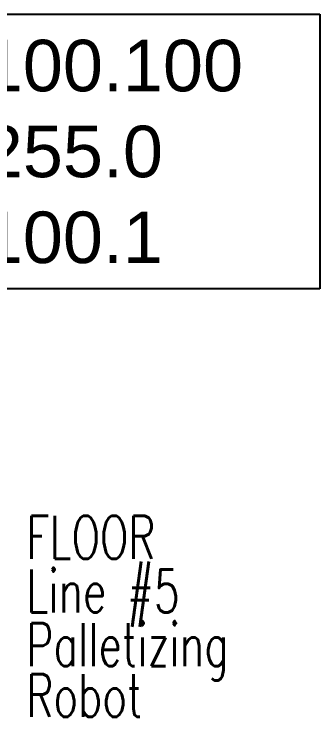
# Model space of a CAD drawing. Header units: inches. Extents: x 0 to 34, y 0 to 22.
# Drawn here: x 26.291 to 27.181, y 5.531 to 7.578 of the extents above; entities that cross this region are included whole.
import ezdxf
from ezdxf.enums import TextEntityAlignment as Align

# ---------------------------------------------------------------- set-up
doc = ezdxf.new("R2010")
doc.units = ezdxf.units.IN
doc.header["$MEASUREMENT"] = 0
for name, color, linetype in [('PDESC', 142, 'Continuous'), ('PLOC', 8, 'Continuous'), ('PSYMS', 7, 'Continuous')]:
    doc.layers.add(name, color=color, linetype=linetype)
doc.styles.get("Standard").update_dxf_attribs({"font": 'arial.ttf'})
doc.styles.add('WD', font='romans.shx')

# ---------------------------------------------------------------- blocks, each defined once
blk = doc.blocks.new('HDV1_RIB30')
at = {"style": 'WD', "width": 0.7}
for tag, p in [('INST', (1.8125, 1.7946)), ('LOC', (1.8125, 1.625)), ('DESC1', (1.8125, 1.4688)), ('DESC2', (1.8125, 1.3125)), ('DESC3', (1.8125, 1.1646)), ('XREF', (1.8125, 0.5938))]:
    blk.add_attdef(tag, text='', height=0.125, dxfattribs=at).set_placement(p, align=Align.TOP_LEFT)
at = {"style": 'WD', "width": 0.8}
blk.add_attdef('TERM01', text='', height=0.125, dxfattribs=at).set_placement((0.75, 1), align=Align.MIDDLE_LEFT)
at = {"style": 'WD', "flags": 1}
blk.add_attdef('X0TERM01', (0.6875, 1), '', height=0.005, dxfattribs=at)
at = {"style": 'WD'}
blk.add_attdef('TAG1', text='', height=0.125, dxfattribs=at).set_placement((1.8125, 1), align=Align.TOP_LEFT)
at = {"style": 'WD', "flags": 9}
for tag, p in [('FAMILY', (2.0172, 0.9648)), ('MFG', (2.0403, 0.9012)), ('CAT', (2.0422, 0.9207)), ('ASSYCODE', (2.0425, 0.8839))]:
    blk.add_attdef(tag, text='', height=0.01, dxfattribs=at).set_placement(p, align=Align.TOP_LEFT)

msp = doc.modelspace()

# ---------------------------------------------------------------- block references
at = {"layer": 'PSYMS'}
ref = msp.add_blockref('HDV1_RIB30', (24.5141, 4.4914), dxfattribs=at)
ref.add_attrib('DESC1', 'Line #5', dxfattribs={"layer": 'PDESC', "height": 0.125, "style": 'WD', "width": 0.7}).set_placement((26.3266, 5.9601), align=Align.TOP_LEFT)
ref.add_attrib('DESC2', 'Palletizing', dxfattribs={"layer": 'PDESC', "height": 0.125, "style": 'WD', "width": 0.7}).set_placement((26.3266, 5.8039), align=Align.TOP_LEFT)
ref.add_attrib('DESC3', 'Robot', dxfattribs={"layer": 'PDESC', "height": 0.125, "style": 'WD', "width": 0.7}).set_placement((26.3266, 5.6559), align=Align.TOP_LEFT)
ref.add_attrib('LOC', 'FLOOR', dxfattribs={"layer": 'PLOC', "height": 0.125, "style": 'WD', "width": 0.7}).set_placement((26.3266, 6.1164), align=Align.TOP_LEFT)

# ---------------------------------------------------------------- texts
at = {"insert": (23.5841, 7.5026), "char_height": 0.15, "attachment_point": 1, "bg_fill": 16, "box_fill_scale": 1.5, "bg_fill_color": 256, "bg_fill_transparency": 0}
msp.add_mtext_dynamic_manual_height_columns('IP ADDRESS: ^I192.168.100.100\\PSUBNET:^I^I255.255.255.0\\PGATEWAY: ^I^I192.168.100.1', width=3.521753, gutter_width=1, heights=[0], dxfattribs=at)

doc.saveas('drawing.dxf')
